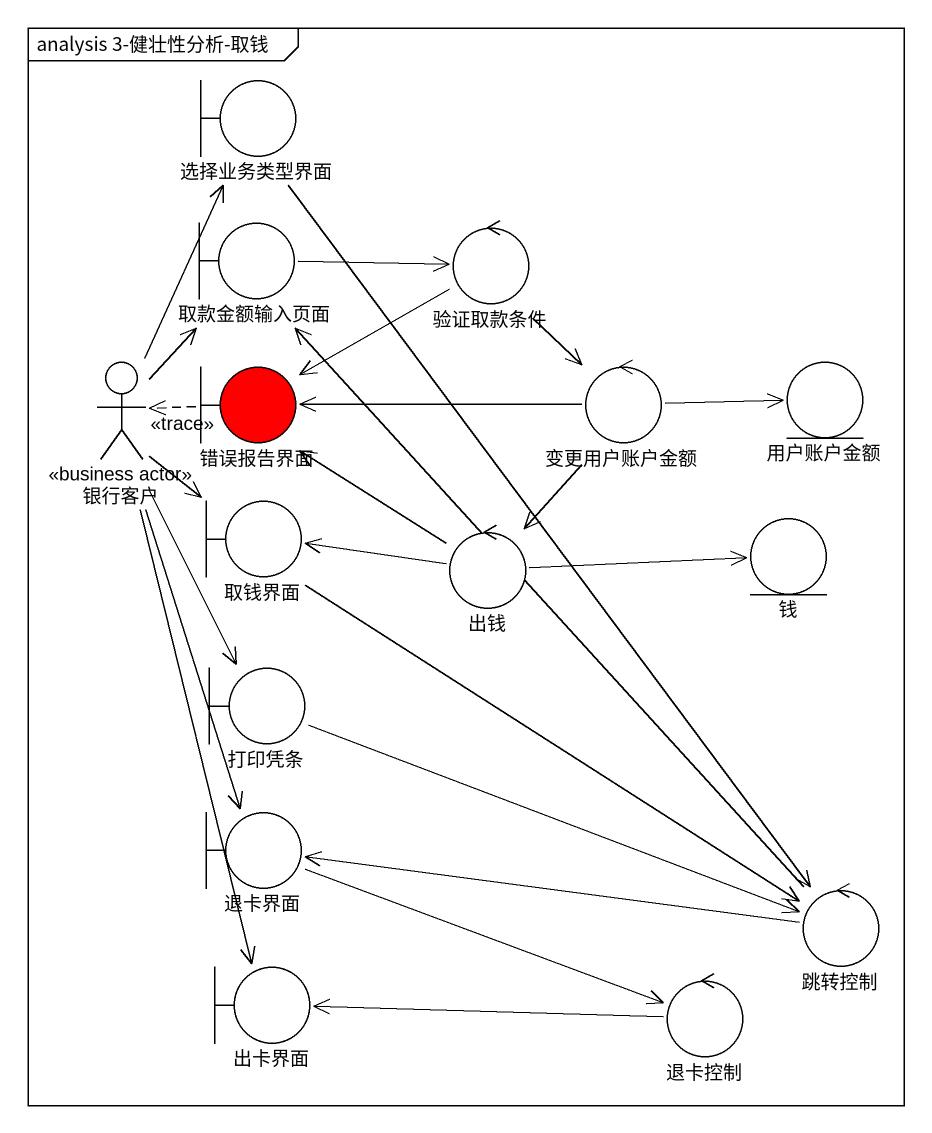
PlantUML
@startuml
mainframe analysis 3-健壮性分析-取钱
boundary 选择业务类型界面
boundary 取款金额输入页面
control 验证取款条件
actor 银行客户 <<business actor>>
boundary 错误报告界面 #FF0000
control 变更用户账户金额
entity 用户账户金额
boundary 取钱界面
control 出钱
entity 钱
boundary 打印凭条
boundary 退卡界面
control 跳转控制
boundary 出卡界面
control 退卡控制
选择业务类型界面 --> 跳转控制
取款金额输入页面 -right-> 验证取款条件
验证取款条件 -left-> 错误报告界面
验证取款条件 --> 变更用户账户金额
银行客户 -up-> 选择业务类型界面
银行客户 -up-> 取款金额输入页面
银行客户 --> 取钱界面
银行客户 --> 打印凭条
银行客户 --> 退卡界面
银行客户 --> 出卡界面
错误报告界面 .left.> 银行客户 : <<trace>>
变更用户账户金额 -left-> 错误报告界面
变更用户账户金额 -right-> 用户账户金额
变更用户账户金额 --> 出钱
取钱界面 --> 跳转控制
出钱 -up-> 错误报告界面
出钱 -left-> 取钱界面
出钱 -right-> 钱
打印凭条 -right-> 跳转控制
退卡界面 -right-> 退卡控制
跳转控制 -up-> 取款金额输入页面
跳转控制 -left-> 退卡界面
退卡控制 -left-> 出卡界面
@enduml
